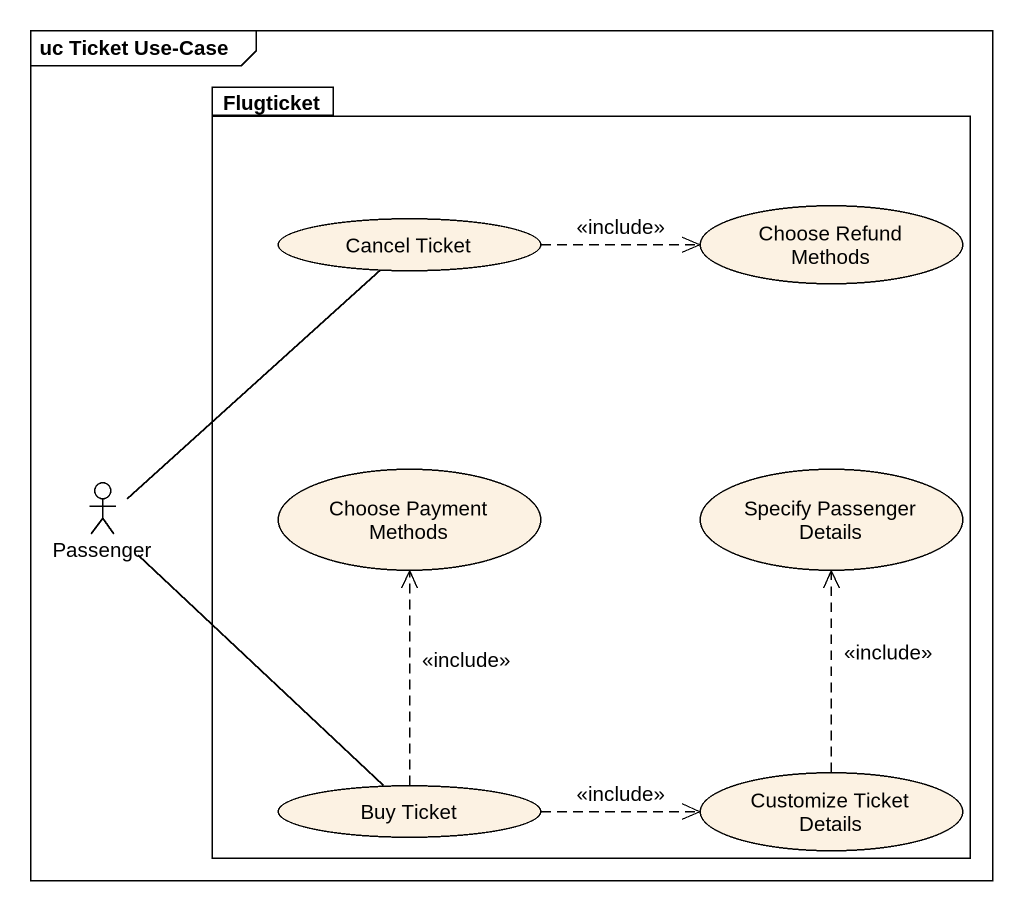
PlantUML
@startuml
mainframe uc Ticket Use-Case
package Flugticket {
  usecase "Choose Refund Methods" as Choose_Refund_Methods
  usecase "Cancel Ticket" as Cancel_Ticket
  usecase "Choose Payment Methods" as Choose_Payment_Methods
  usecase "Specify Passenger Details" as Specify_Passenger_Details
  usecase "Buy Ticket" as Buy_Ticket
  usecase "Customize Ticket Details" as Customize_Ticket_Details
}
actor Passenger
Cancel_Ticket .right.> Choose_Refund_Methods : <<include>>
Passenger -up- Cancel_Ticket
Passenger -- Buy_Ticket
Buy_Ticket .up.> Choose_Payment_Methods : <<include>>
Buy_Ticket .right.> Customize_Ticket_Details : <<include>>
Customize_Ticket_Details .up.> Specify_Passenger_Details : <<include>>
@enduml
